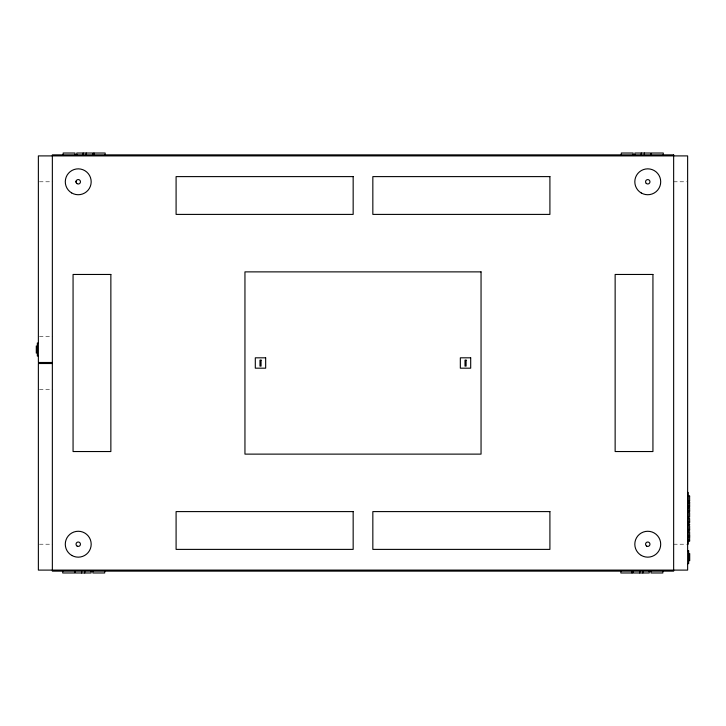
<?xml version="1.0" encoding="UTF-8"?>
<svg xmlns="http://www.w3.org/2000/svg" width="726" height="726" viewBox="0 0 726 726"><rect width="100%" height="100%" fill="white"/><g stroke="black" fill="none" stroke-linecap="round" stroke-linejoin="round"><path stroke-width="0.54" stroke-dasharray="3.63 2.72" d="M39.449 181.79L52.354 181.79M673.646 181.79L686.551 181.79M39.449 336.592L52.354 336.592M39.449 389.408L52.354 389.408M39.449 544.21L52.354 544.21M673.646 544.21L686.551 544.21"/><path stroke-width="1.09" d="M76.003 181.99L76.03 181.4M76.039 181.79L76.112 181.219M38.369 343.062L37.335 343.062L37.335 356.012L38.369 356.012M52.354 362.483L38.369 362.483L38.369 155.899L687.631 155.899L687.631 570.101L38.369 570.101L38.369 363.517L52.354 363.517M687.631 492.437L688.148 492.437L688.148 544.21L687.631 544.21M688.148 496.176L689.618 496.176M689.618 500.695L688.148 500.695L689.618 500.758L689.618 495.894M688.148 501.766L689.618 501.766L689.618 506.939L688.148 506.939M688.148 502.719L689.618 502.719M688.148 505.986L689.618 505.986M688.148 507.601L689.618 507.601L689.618 511.748L688.148 511.748M688.148 510.795L689.618 510.795M688.148 517.175L689.618 517.175L689.618 512.656M688.148 518.509L689.618 518.509L689.618 522.729L688.148 522.729M688.148 521.831L689.618 521.831M688.148 524.054L689.618 524.054L689.618 524.962L688.148 524.962M688.148 529.508L689.618 529.508M688.148 530.416L689.618 530.416L689.618 525.914M688.148 531.686L689.618 531.686L689.618 541.287L688.148 541.287M688.148 535.516L689.618 535.516M688.148 536.078L689.618 536.078M688.148 536.251L689.618 536.251M688.148 537.412L689.618 537.412M688.148 540.344L689.618 540.344M687.631 550.68L688.665 550.68L688.665 563.63L687.631 563.63M689.7 553.53L689.7 560.781M663.292 154.865L663.292 153.023L651.476 153.023L651.476 154.865M662.838 571.135L662.838 572.977L651.022 572.977L651.022 571.135M650.75 154.865L650.75 153.023L634.905 153.023L634.905 154.865M649.235 571.135L649.235 572.977L633.381 572.977L633.381 571.135M644.379 153.023L644.379 154.865M642.855 571.135L642.855 572.977M641.276 153.023L641.276 154.865M639.76 571.135L639.76 572.977M633.117 154.865L633.117 153.023L621.293 153.023L621.293 154.865M632.664 571.135L632.664 572.977L620.839 572.977L620.839 571.135M632.028 571.135L632.028 572.977M105.161 154.865L105.161 153.023L93.336 153.023L93.336 154.865M104.707 571.135L104.707 572.977L92.883 572.977L92.883 571.135M93.972 153.023L93.972 154.865M92.619 154.865L92.619 153.023L76.765 153.023L76.765 154.865M91.095 571.135L91.095 572.977L75.25 572.977L75.25 571.135M86.24 153.023L86.24 154.865M84.724 571.135L84.724 572.977M83.145 153.023L83.145 154.865M81.621 571.135L81.621 572.977M74.978 154.865L74.978 153.023L63.162 153.023L63.162 154.865M74.524 571.135L74.524 572.977L62.708 572.977L62.708 571.135M36.3 345.912L36.3 353.163M673.646 154.865L52.354 154.865L52.354 571.135L673.646 571.135L673.646 154.865M353.163 176.609L176.091 176.609L176.091 214.406L353.163 214.406L353.163 176.609M549.909 176.609L372.837 176.609L372.837 214.406L549.909 214.406L549.909 176.609M481.048 271.878L244.952 271.878L244.952 454.122L481.048 454.122L481.048 271.878M110.86 274.464L73.063 274.464L73.063 451.536L110.86 451.536L110.86 274.464M652.937 274.464L615.14 274.464L615.14 451.536L652.937 451.536L652.937 274.464M265.662 357.818L255.307 357.818L255.307 368.182L265.662 368.182L265.662 357.818M470.693 357.818L460.338 357.818L460.338 368.182L470.693 368.182L470.693 357.818M261.061 360.15L259.972 360.15L259.972 366.104L261.061 366.104L261.061 360.15M466.092 360.15L465.003 360.15L465.003 366.104L466.092 366.104L466.092 360.15M353.163 511.594L176.091 511.594L176.091 549.391L353.163 549.391L353.163 511.594M549.909 511.594L372.837 511.594L372.837 549.391L549.909 549.391L549.909 511.594M641.294 192.998A12.941 12.941 0 0 0 660.705 181.79A12.941 12.941 0 0 0 641.294 170.574A12.941 12.941 0 0 0 641.294 192.998M641.294 555.426A12.941 12.941 0 0 0 660.705 544.21A12.941 12.941 0 0 0 641.294 533.002A12.941 12.941 0 0 0 641.294 555.426M71.765 555.426A12.941 12.941 0 0 0 91.186 544.21A12.941 12.941 0 0 0 71.765 533.002A12.941 12.941 0 0 0 71.765 555.426M71.602 192.898A12.941 12.941 0 0 0 91.177 181.981A12.941 12.941 0 0 0 71.938 170.483A12.941 12.941 0 0 0 71.602 192.898M646.204 183.342A2.196 2.196 0 0 0 649.888 182.353A2.196 2.196 0 0 0 647.193 179.658A2.196 2.196 0 0 0 646.204 183.342M76.802 183.506A2.242 2.242 0 0 0 80.441 182.172A2.242 2.242 0 0 0 77.464 179.685A2.242 2.242 0 0 0 76.802 183.506M646.666 546.115A2.196 2.196 0 0 0 649.961 544.21A2.196 2.196 0 0 0 646.666 542.304A2.196 2.196 0 0 0 646.666 546.115M77.138 546.115A2.196 2.196 0 0 0 80.441 544.21A2.196 2.196 0 0 0 77.138 542.304A2.196 2.196 0 0 0 77.138 546.115"/></g></svg>
